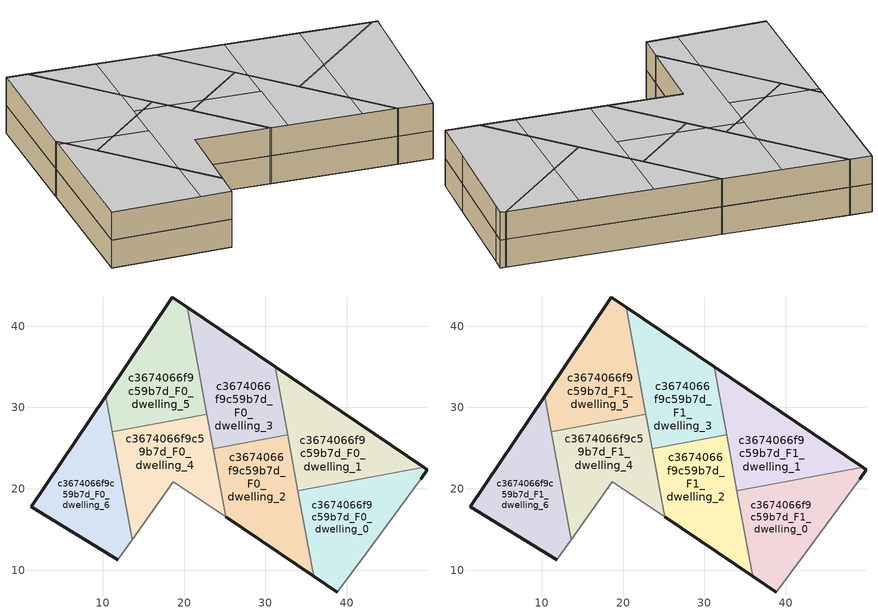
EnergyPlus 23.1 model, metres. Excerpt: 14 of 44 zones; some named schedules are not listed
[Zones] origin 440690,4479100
c3674066f9c59b7d_F0_dwelling_0
 floor ground (EU_floor_Construction): 42.39,12.1 49.08,21.19 49.91,22.33 49.48,22.63 34,19.78 35.93,9.28 38.85,7.32 z0
 wall outside (EU_wall_Construction): 49.48,22.63 49.91,22.33 49.08,21.19 / 38.85,7.32 35.93,9.28 z0:3
 wall adiabatic (EU_wall_Construction): 49.08,21.19 42.39,12.1 38.85,7.32 z0:3
 wall to c3674066f9c59b7d_F0_dwelling_1 (EU_wall_Construction): 34,19.78 49.48,22.63 z0:3
 wall to c3674066f9c59b7d_F0_dwelling_2 (EU_wall_Construction): 35.93,9.28 34,19.78 z0:3
c3674066f9c59b7d_F0_dwelling_1
 floor ground (EU_floor_Construction): 49.48,22.63 31.2,35.01 34,19.78 z0
 wall outside (EU_wall_Construction): 31.2,35.01 49.48,22.63 z0:3
 wall to c3674066f9c59b7d_F0_dwelling_3 (EU_wall_Construction): 32.74,26.64 31.2,35.01 z0:3
 wall to c3674066f9c59b7d_F0_dwelling_2 (EU_wall_Construction): 34,19.78 32.74,26.64 z0:3
c3674066f9c59b7d_F0_dwelling_2
 floor ground (EU_floor_Construction): 35.93,9.28 32.74,26.64 23.59,24.95 25.13,16.54 z0
 wall outside (EU_wall_Construction): 35.93,9.28 25.13,16.54 z0:3
 wall to c3674066f9c59b7d_F0_dwelling_3 (EU_wall_Construction): 23.59,24.95 32.74,26.64 z0:3
 wall to c3674066f9c59b7d_F0_dwelling_4 (EU_wall_Construction): 25.13,16.54 23.59,24.95 z0:3
c3674066f9c59b7d_F0_dwelling_3
 floor ground (EU_floor_Construction): 32.74,26.64 31.2,35.01 20.39,42.34 23.59,24.95 z0
 wall outside (EU_wall_Construction): 20.39,42.34 31.2,35.01 z0:3
 wall to c3674066f9c59b7d_F0_dwelling_5 (EU_wall_Construction): 22.81,29.17 20.39,42.34 z0:3
 wall to c3674066f9c59b7d_F0_dwelling_4 (EU_wall_Construction): 23.59,24.95 22.81,29.17 z0:3
c3674066f9c59b7d_F0_dwelling_4
 floor ground (EU_floor_Construction): 25.13,16.54 22.81,29.17 11.17,27.03 13.61,13.74 18.68,20.88 z0
 wall adiabatic (EU_wall_Construction): 25.13,16.54 18.68,20.88 13.61,13.74 z0:3
 wall to c3674066f9c59b7d_F0_dwelling_5 (EU_wall_Construction): 11.17,27.03 22.81,29.17 z0:3
 wall to c3674066f9c59b7d_F0_dwelling_6 (EU_wall_Construction): 13.61,13.74 11.17,27.03 z0:3
c3674066f9c59b7d_F0_dwelling_5
 floor ground (EU_floor_Construction): 22.81,29.17 20.39,42.34 18.55,43.59 10.37,31.4 11.17,27.03 z0
 wall outside (EU_wall_Construction): 10.37,31.4 18.55,43.59 20.39,42.34 z0:3
 wall to c3674066f9c59b7d_F0_dwelling_6 (EU_wall_Construction): 11.17,27.03 10.37,31.4 z0:3
c3674066f9c59b7d_F0_dwelling_6
 floor ground (EU_floor_Construction): 11.85,11.26 13.61,13.74 10.37,31.4 1.21,17.77 z0
 wall outside (EU_wall_Construction): 11.85,11.26 1.21,17.77 10.37,31.4 z0:3
 wall adiabatic (EU_wall_Construction): 13.61,13.74 11.85,11.26 z0:3
c3674066f9c59b7d_F1_dwelling_0
 floor to c3674066f9c59b7d_F0_dwelling_0 (EU_floor_Construction): 42.39,12.1 49.08,21.19 49.91,22.33 49.48,22.63 34,19.78 35.93,9.28 38.85,7.32 z3
 wall outside (EU_wall_Construction): 49.48,22.63 49.91,22.33 49.08,21.19 / 38.85,7.32 35.93,9.28 z3:6
 wall adiabatic (EU_wall_Construction): 49.08,21.19 42.39,12.1 38.85,7.32 z3:6
 wall to c3674066f9c59b7d_F1_dwelling_1 (EU_wall_Construction): 34,19.78 49.48,22.63 z3:6
 wall to c3674066f9c59b7d_F1_dwelling_2 (EU_wall_Construction): 35.93,9.28 34,19.78 z3:6
 ceiling to c3674066f9c59b7d_F2_dwelling_0 (EU_floor_Construction): 49.91,22.33 49.08,21.19 42.39,12.1 38.85,7.32 35.93,9.28 34.97,14.48 39.18,20.73 49.48,22.63 z6
 ceiling to c3674066f9c59b7d_F2_dwelling_1 (EU_floor_Construction): 39.18,20.73 34.97,14.48 34,19.78 z6
c3674066f9c59b7d_F1_dwelling_1
 floor to c3674066f9c59b7d_F0_dwelling_1 (EU_floor_Construction): 49.48,22.63 31.2,35.01 34,19.78 z3
 wall outside (EU_wall_Construction): 31.2,35.01 49.48,22.63 z3:6
 wall to c3674066f9c59b7d_F1_dwelling_3 (EU_wall_Construction): 32.74,26.64 31.2,35.01 z3:6
 wall to c3674066f9c59b7d_F1_dwelling_2 (EU_wall_Construction): 34,19.78 32.74,26.64 z3:6
 ceiling to c3674066f9c59b7d_F2_dwelling_1 (EU_floor_Construction): 43.27,26.83 39.18,20.73 34,19.78 33,25.2 36.97,31.1 z6
 ceiling to c3674066f9c59b7d_F2_dwelling_0 (EU_floor_Construction): 49.48,22.63 39.18,20.73 43.27,26.83 z6
 ceiling adiabatic (EU_roof_Construction): 36.97,31.1 33,25.2 31.2,35.01 z6
c3674066f9c59b7d_F1_dwelling_2
 floor to c3674066f9c59b7d_F0_dwelling_2 (EU_floor_Construction): 35.93,9.28 32.74,26.64 23.59,24.95 25.13,16.54 z3
 wall outside (EU_wall_Construction): 35.93,9.28 25.13,16.54 z3:6
 wall to c3674066f9c59b7d_F1_dwelling_3 (EU_wall_Construction): 23.59,24.95 32.74,26.64 z3:6
 wall to c3674066f9c59b7d_F1_dwelling_4 (EU_wall_Construction): 25.13,16.54 23.59,24.95 z3:6
 ceiling to c3674066f9c59b7d_F2_dwelling_2 (EU_floor_Construction): 30.91,22.07 26.55,15.59 25.13,16.54 23.59,24.95 25.97,25.39 z6
 ceiling to c3674066f9c59b7d_F2_dwelling_1 (EU_floor_Construction): 33,25.2 34.97,14.48 32.87,11.34 26.55,15.59 z6
 ceiling to c3674066f9c59b7d_F2_dwelling_0 (EU_floor_Construction): 34.97,14.48 35.93,9.28 32.87,11.34 z6
 ceiling adiabatic (EU_roof_Construction): 32.74,26.64 33,25.2 30.9,22.07 25.97,25.39 z6
c3674066f9c59b7d_F1_dwelling_3
 floor to c3674066f9c59b7d_F0_dwelling_3 (EU_floor_Construction): 32.74,26.64 31.2,35.01 20.39,42.34 23.59,24.95 z3
 wall outside (EU_wall_Construction): 20.39,42.34 31.2,35.01 z3:6
 wall to c3674066f9c59b7d_F1_dwelling_5 (EU_wall_Construction): 22.81,29.17 20.39,42.34 z3:6
 wall to c3674066f9c59b7d_F1_dwelling_4 (EU_wall_Construction): 23.59,24.95 22.81,29.17 z3:6
 ceiling to c3674066f9c59b7d_F2_dwelling_3 (EU_floor_Construction): 31.2,35.01 32.74,26.64 25.97,25.39 23.16,27.28 22.2,32.5 26.18,38.42 z6
 ceiling to c3674066f9c59b7d_F2_dwelling_5 (EU_floor_Construction): 26.18,38.42 22.2,32.5 20.39,42.34 z6
 ceiling to c3674066f9c59b7d_F2_dwelling_2 (EU_floor_Construction): 25.97,25.39 23.59,24.95 23.16,27.28 z6
c3674066f9c59b7d_F1_dwelling_4
 floor to c3674066f9c59b7d_F0_dwelling_4 (EU_floor_Construction): 25.13,16.54 22.81,29.17 11.17,27.03 13.61,13.74 18.68,20.88 z3
 wall adiabatic (EU_wall_Construction): 25.13,16.54 18.68,20.88 13.61,13.74 z3:6
 wall to c3674066f9c59b7d_F1_dwelling_5 (EU_wall_Construction): 11.17,27.03 22.81,29.17 z3:6
 wall to c3674066f9c59b7d_F1_dwelling_6 (EU_wall_Construction): 13.61,13.74 11.17,27.03 z3:6
 ceiling to c3674066f9c59b7d_F2_dwelling_4 (EU_floor_Construction): 17.58,25.62 12.75,18.43 11.17,27.03 14.55,27.65 z6
 ceiling to c3674066f9c59b7d_F2_dwelling_2 (EU_floor_Construction): 23.16,27.28 25.13,16.54 18.68,20.88 13.61,13.74 12.75,18.43 19.56,28.57 20.88,28.81 z6
 ceiling to c3674066f9c59b7d_F2_dwelling_5 (EU_floor_Construction): 19.56,28.57 17.58,25.62 14.55,27.65 z6
 ceiling to c3674066f9c59b7d_F2_dwelling_3 (EU_floor_Construction): 22.81,29.17 23.16,27.28 20.88,28.81 z6
c3674066f9c59b7d_F1_dwelling_5
 floor to c3674066f9c59b7d_F0_dwelling_5 (EU_floor_Construction): 22.81,29.17 20.39,42.34 18.55,43.59 10.37,31.4 11.17,27.03 z3
 wall outside (EU_wall_Construction): 10.37,31.4 18.55,43.59 20.39,42.34 z3:6
 wall to c3674066f9c59b7d_F1_dwelling_6 (EU_wall_Construction): 11.17,27.03 10.37,31.4 z3:6
 ceiling to c3674066f9c59b7d_F2_dwelling_5 (EU_floor_Construction): 20.39,42.34 22.2,32.5 19.56,28.57 14.55,27.65 10.57,30.33 10.37,31.4 18.55,43.59 z6
 ceiling to c3674066f9c59b7d_F2_dwelling_4 (EU_floor_Construction): 14.55,27.65 11.17,27.03 10.57,30.33 z6
 ceiling to c3674066f9c59b7d_F2_dwelling_2 (EU_floor_Construction): 20.88,28.81 19.56,28.57 20.08,29.34 z6
 ceiling to c3674066f9c59b7d_F2_dwelling_3 (EU_floor_Construction): 22.2,32.5 22.81,29.17 20.88,28.81 20.08,29.34 z6
c3674066f9c59b7d_F1_dwelling_6
 floor to c3674066f9c59b7d_F0_dwelling_6 (EU_floor_Construction): 11.85,11.26 13.61,13.74 10.37,31.4 1.21,17.77 z3
 wall outside (EU_wall_Construction): 11.85,11.26 1.21,17.77 10.37,31.4 z3:6
 wall adiabatic (EU_wall_Construction): 13.61,13.74 11.85,11.26 z3:6
 ceiling to c3674066f9c59b7d_F2_dwelling_4 (EU_floor_Construction): 10.57,30.33 12.75,18.43 9.07,12.96 1.21,17.77 9.93,30.75 z6
 ceiling to c3674066f9c59b7d_F2_dwelling_5 (EU_floor_Construction): 10.37,31.4 10.57,30.33 9.93,30.75 z6
 ceiling to c3674066f9c59b7d_F2_dwelling_2 (EU_floor_Construction): 12.75,18.43 13.61,13.74 11.85,11.26 9.07,12.96 z6
[Building]
EU S2 Campaign: North Axis=0; Terrain=City; Solar Distribution=FullExterior
[Site:Location]
Madrid: Latitude=40.5; Longitude=-3.5; Time Zone=1; Elevation=609
[SizingPeriod:WeatherFileDays]
AnnualSizingPeriod: Begin Month=1; Begin Day of Month=1; End Month=12; End Day of Month=31; Day of Week for Start Day=Monday; Use Weather File Daylight Saving Period=No; Use Weather File Rain and Snow Indicators=No
[MATERIAL]
EU_InternalMass_Material: Roughness=MediumRough; Thickness=0.1; Conductivity=1; Density=1800; Specific Heat=900; Thermal Absorptance=0.9; Solar Absorptance=0.7; Visible Absorptance=0.7
[MATERIAL:NOMASS] Roughness=MediumRough; Thermal Absorptance=0.9; Solar Absorptance=0.7; Visible Absorptance=0.7
Name | Thermal Resistance
EU_wall_NoMass | 1.60022
EU_roof_NoMass | 1.57597
EU_floor_NoMass | 0.470652
[CONSTRUCTION]
EU_wall_Construction: EU_wall_NoMass
EU_roof_Construction: EU_roof_NoMass
EU_floor_Construction: EU_floor_NoMass
EU_InternalMass_Construction: EU_InternalMass_Material
[ZONE] Type=1; Multiplier=1; Ceiling Height=autocalculate; Floor Area=autocalculate; Part of Total Floor Area=Yes
Name | Volume
c3674066f9c59b7d_F0_dwelling_0; c3674066f9c59b7d_F1_dwelling_0 | 365.674
c3674066f9c59b7d_F0_dwelling_1; c3674066f9c59b7d_F1_dwelling_1 | 365.646
c3674066f9c59b7d_F0_dwelling_2; c3674066f9c59b7d_F1_dwelling_2 | 365.638
c3674066f9c59b7d_F0_dwelling_3; c3674066f9c59b7d_F1_dwelling_3 | 365.64
c3674066f9c59b7d_F0_dwelling_4; c3674066f9c59b7d_F1_dwelling_4 | 365.632
c3674066f9c59b7d_F0_dwelling_5; c3674066f9c59b7d_F1_dwelling_5 | 365.651
c3674066f9c59b7d_F0_dwelling_6; c3674066f9c59b7d_F1_dwelling_6 | 365.665
[INTERNALMASS] Construction=EU_InternalMass_Construction
Name | Zone or ZoneList | Surface Area
c3674066f9c59b7d_F0_dwelling_0_EU_InternalMass | c3674066f9c59b7d_F0_dwelling_0 | 121.892
c3674066f9c59b7d_F0_dwelling_1_EU_InternalMass | c3674066f9c59b7d_F0_dwelling_1 | 121.886
c3674066f9c59b7d_F0_dwelling_2_EU_InternalMass | c3674066f9c59b7d_F0_dwelling_2 | 121.879
c3674066f9c59b7d_F0_dwelling_3_EU_InternalMass | c3674066f9c59b7d_F0_dwelling_3 | 121.878
c3674066f9c59b7d_F0_dwelling_4_EU_InternalMass | c3674066f9c59b7d_F0_dwelling_4 | 121.875
c3674066f9c59b7d_F0_dwelling_5_EU_InternalMass | c3674066f9c59b7d_F0_dwelling_5 | 121.883
c3674066f9c59b7d_F0_dwelling_6_EU_InternalMass | c3674066f9c59b7d_F0_dwelling_6 | 121.888
c3674066f9c59b7d_F1_dwelling_0_EU_InternalMass | c3674066f9c59b7d_F1_dwelling_0 | 121.892
c3674066f9c59b7d_F1_dwelling_1_EU_InternalMass | c3674066f9c59b7d_F1_dwelling_1 | 121.886
c3674066f9c59b7d_F1_dwelling_2_EU_InternalMass | c3674066f9c59b7d_F1_dwelling_2 | 121.879
c3674066f9c59b7d_F1_dwelling_3_EU_InternalMass | c3674066f9c59b7d_F1_dwelling_3 | 121.878
c3674066f9c59b7d_F1_dwelling_4_EU_InternalMass | c3674066f9c59b7d_F1_dwelling_4 | 121.875
c3674066f9c59b7d_F1_dwelling_5_EU_InternalMass | c3674066f9c59b7d_F1_dwelling_5 | 121.883
c3674066f9c59b7d_F1_dwelling_6_EU_InternalMass | c3674066f9c59b7d_F1_dwelling_6 | 121.888
[OTHEREQUIPMENT] Fuel Type=Electricity; Design Level Calculation Method=Watts/Area; Power per Zone Floor Area=1; Fraction Latent=0; Fraction Radiant=0; Fraction Lost=0; Carbon Dioxide Generation Rate=0; EndUse Subcategory=EU_Step8_InternalGains
Name | Zone or ZoneList or Space or SpaceList | Schedule
EU_Step8_InternalGain_c3674066f9c59b7d_F0_dwelling_0_f000 | c3674066f9c59b7d_F0_dwelling_0 | EU_Step8_GainSchedule_c3674066f9c59b7d_F0_dwelling_0_f000
EU_Step8_InternalGain_c3674066f9c59b7d_F0_dwelling_1_f000 | c3674066f9c59b7d_F0_dwelling_1 | EU_Step8_GainSchedule_c3674066f9c59b7d_F0_dwelling_1_f000
EU_Step8_InternalGain_c3674066f9c59b7d_F0_dwelling_2_f000 | c3674066f9c59b7d_F0_dwelling_2 | EU_Step8_GainSchedule_c3674066f9c59b7d_F0_dwelling_2_f000
EU_Step8_InternalGain_c3674066f9c59b7d_F0_dwelling_3_f000 | c3674066f9c59b7d_F0_dwelling_3 | EU_Step8_GainSchedule_c3674066f9c59b7d_F0_dwelling_3_f000
EU_Step8_InternalGain_c3674066f9c59b7d_F0_dwelling_4_f000 | c3674066f9c59b7d_F0_dwelling_4 | EU_Step8_GainSchedule_c3674066f9c59b7d_F0_dwelling_4_f000
EU_Step8_InternalGain_c3674066f9c59b7d_F0_dwelling_5_f000 | c3674066f9c59b7d_F0_dwelling_5 | EU_Step8_GainSchedule_c3674066f9c59b7d_F0_dwelling_5_f000
EU_Step8_InternalGain_c3674066f9c59b7d_F0_dwelling_6_f000 | c3674066f9c59b7d_F0_dwelling_6 | EU_Step8_GainSchedule_c3674066f9c59b7d_F0_dwelling_6_f000
EU_Step8_InternalGain_c3674066f9c59b7d_F1_dwelling_0_f000 | c3674066f9c59b7d_F1_dwelling_0 | EU_Step8_GainSchedule_c3674066f9c59b7d_F1_dwelling_0_f000
EU_Step8_InternalGain_c3674066f9c59b7d_F1_dwelling_1_f000 | c3674066f9c59b7d_F1_dwelling_1 | EU_Step8_GainSchedule_c3674066f9c59b7d_F1_dwelling_1_f000
EU_Step8_InternalGain_c3674066f9c59b7d_F1_dwelling_2_f000 | c3674066f9c59b7d_F1_dwelling_2 | EU_Step8_GainSchedule_c3674066f9c59b7d_F1_dwelling_2_f000
EU_Step8_InternalGain_c3674066f9c59b7d_F1_dwelling_3_f000 | c3674066f9c59b7d_F1_dwelling_3 | EU_Step8_GainSchedule_c3674066f9c59b7d_F1_dwelling_3_f000
EU_Step8_InternalGain_c3674066f9c59b7d_F1_dwelling_4_f000 | c3674066f9c59b7d_F1_dwelling_4 | EU_Step8_GainSchedule_c3674066f9c59b7d_F1_dwelling_4_f000
EU_Step8_InternalGain_c3674066f9c59b7d_F1_dwelling_5_f000 | c3674066f9c59b7d_F1_dwelling_5 | EU_Step8_GainSchedule_c3674066f9c59b7d_F1_dwelling_5_f000
EU_Step8_InternalGain_c3674066f9c59b7d_F1_dwelling_6_f000 | c3674066f9c59b7d_F1_dwelling_6 | EU_Step8_GainSchedule_c3674066f9c59b7d_F1_dwelling_6_f000
[ZONEVENTILATION:DESIGNFLOWRATE] Schedule=EU_AlwaysOn; Design Flow Rate Calculation Method=AirChanges/Hour; Air Changes per Hour=0.480704; Ventilation Type=Natural; Fan Pressure Rise=0; Fan Total Efficiency=1; Constant Term Coefficient=1; Temperature Term Coefficient=0; Velocity Term Coefficient=0; Velocity Squared Term Coefficient=0; Minimum Indoor Temperature=-100; Maximum Indoor Temperature=100; Delta Temperature=-100; Minimum Outdoor Temperature=-100; Maximum Outdoor Temperature=100; Maximum Wind Speed=40
Name | Zone or ZoneList or Space or SpaceList
EU_ConstantAir_c3674066f9c59b7d_F0_dwelling_0 | c3674066f9c59b7d_F0_dwelling_0
EU_ConstantAir_c3674066f9c59b7d_F0_dwelling_1 | c3674066f9c59b7d_F0_dwelling_1
EU_ConstantAir_c3674066f9c59b7d_F0_dwelling_2 | c3674066f9c59b7d_F0_dwelling_2
EU_ConstantAir_c3674066f9c59b7d_F0_dwelling_3 | c3674066f9c59b7d_F0_dwelling_3
EU_ConstantAir_c3674066f9c59b7d_F0_dwelling_4 | c3674066f9c59b7d_F0_dwelling_4
EU_ConstantAir_c3674066f9c59b7d_F0_dwelling_5 | c3674066f9c59b7d_F0_dwelling_5
EU_ConstantAir_c3674066f9c59b7d_F0_dwelling_6 | c3674066f9c59b7d_F0_dwelling_6
EU_ConstantAir_c3674066f9c59b7d_F1_dwelling_0 | c3674066f9c59b7d_F1_dwelling_0
EU_ConstantAir_c3674066f9c59b7d_F1_dwelling_1 | c3674066f9c59b7d_F1_dwelling_1
EU_ConstantAir_c3674066f9c59b7d_F1_dwelling_2 | c3674066f9c59b7d_F1_dwelling_2
EU_ConstantAir_c3674066f9c59b7d_F1_dwelling_3 | c3674066f9c59b7d_F1_dwelling_3
EU_ConstantAir_c3674066f9c59b7d_F1_dwelling_4 | c3674066f9c59b7d_F1_dwelling_4
EU_ConstantAir_c3674066f9c59b7d_F1_dwelling_5 | c3674066f9c59b7d_F1_dwelling_5
EU_ConstantAir_c3674066f9c59b7d_F1_dwelling_6 | c3674066f9c59b7d_F1_dwelling_6
[HVACTEMPLATE:THERMOSTAT] Constant Heating Setpoint=20; Constant Cooling Setpoint=50
EU_HeatOnly_c3674066f9c59b7d_F0_dwelling_0; EU_HeatOnly_c3674066f9c59b7d_F0_dwelling_1; EU_HeatOnly_c3674066f9c59b7d_F0_dwelling_2; EU_HeatOnly_c3674066f9c59b7d_F0_dwelling_3; EU_HeatOnly_c3674066f9c59b7d_F0_dwelling_4; EU_HeatOnly_c3674066f9c59b7d_F0_dwelling_5; EU_HeatOnly_c3674066f9c59b7d_F0_dwelling_6; EU_HeatOnly_c3674066f9c59b7d_F1_dwelling_0; EU_HeatOnly_c3674066f9c59b7d_F1_dwelling_1; EU_HeatOnly_c3674066f9c59b7d_F1_dwelling_2; EU_HeatOnly_c3674066f9c59b7d_F1_dwelling_3; EU_HeatOnly_c3674066f9c59b7d_F1_dwelling_4; EU_HeatOnly_c3674066f9c59b7d_F1_dwelling_5; EU_HeatOnly_c3674066f9c59b7d_F1_dwelling_6; EU_HeatOnly_c3674066f9c59b7d_F2_dwelling_0; EU_HeatOnly_c3674066f9c59b7d_F2_dwelling_1; EU_HeatOnly_c3674066f9c59b7d_F2_dwelling_2; EU_HeatOnly_c3674066f9c59b7d_F2_dwelling_3; EU_HeatOnly_c3674066f9c59b7d_F2_dwelling_4; EU_HeatOnly_c3674066f9c59b7d_F2_dwelling_5; EU_HeatOnly_c3674066f9c59b7d_F3_dwelling_0; EU_HeatOnly_c3674066f9c59b7d_F3_dwelling_1; EU_HeatOnly_c3674066f9c59b7d_F3_dwelling_2; EU_HeatOnly_c3674066f9c59b7d_F3_dwelling_3; EU_HeatOnly_c3674066f9c59b7d_F3_dwelling_4; EU_HeatOnly_c3674066f9c59b7d_F3_dwelling_5; EU_HeatOnly_c3674066f9c59b7d_F4_dwelling_0; EU_HeatOnly_c3674066f9c59b7d_F4_dwelling_1; EU_HeatOnly_c3674066f9c59b7d_F4_dwelling_2; EU_HeatOnly_c3674066f9c59b7d_F4_dwelling_3; EU_HeatOnly_c3674066f9c59b7d_F4_dwelling_4; EU_HeatOnly_c3674066f9c59b7d_F4_dwelling_5; EU_HeatOnly_c3674066f9c59b7d_F5_dwelling_0; EU_HeatOnly_c3674066f9c59b7d_F5_dwelling_1; EU_HeatOnly_c3674066f9c59b7d_F5_dwelling_2; EU_HeatOnly_c3674066f9c59b7d_F5_dwelling_3; EU_HeatOnly_c3674066f9c59b7d_F5_dwelling_4; EU_HeatOnly_c3674066f9c59b7d_F5_dwelling_5; EU_HeatOnly_c3674066f9c59b7d_F6_dwelling_0; EU_HeatOnly_c3674066f9c59b7d_F6_dwelling_1; EU_HeatOnly_c3674066f9c59b7d_F6_dwelling_2; EU_HeatOnly_c3674066f9c59b7d_F6_dwelling_3; EU_HeatOnly_c3674066f9c59b7d_F6_dwelling_4; EU_HeatOnly_c3674066f9c59b7d_F6_dwelling_5
[HVACTEMPLATE:ZONE:IDEALLOADSAIRSYSTEM] System Availability Schedule=EU_AlwaysOn; Maximum Heating Supply Air Temperature=50; Minimum Cooling Supply Air Temperature=13; Maximum Heating Supply Air Humidity Ratio=0.0156; Minimum Cooling Supply Air Humidity Ratio=0.0077; Heating Limit=NoLimit; Cooling Limit=NoLimit; Heating Availability Schedule=EU_AlwaysOn; Cooling Availability Schedule=EU_CoolingOff; Dehumidification Control Type=ConstantSensibleHeatRatio; Cooling Sensible Heat Ratio=0.7; Dehumidification Setpoint=60; Humidification Control Type=None; Humidification Setpoint=30; Outdoor Air Method=None; Outdoor Air Flow Rate per Person=0.00944; Outdoor Air Flow Rate per Zone Floor Area=0; Outdoor Air Flow Rate per Zone=0; Demand Controlled Ventilation Type=None; Outdoor Air Economizer Type=NoEconomizer; Heat Recovery Type=None; Sensible Heat Recovery Effectiveness=0.7; Latent Heat Recovery Effectiveness=0.65
Name | Template Thermostat
c3674066f9c59b7d_F0_dwelling_0 | EU_HeatOnly_c3674066f9c59b7d_F0_dwelling_0
c3674066f9c59b7d_F0_dwelling_1 | EU_HeatOnly_c3674066f9c59b7d_F0_dwelling_1
c3674066f9c59b7d_F0_dwelling_2 | EU_HeatOnly_c3674066f9c59b7d_F0_dwelling_2
c3674066f9c59b7d_F0_dwelling_3 | EU_HeatOnly_c3674066f9c59b7d_F0_dwelling_3
c3674066f9c59b7d_F0_dwelling_4 | EU_HeatOnly_c3674066f9c59b7d_F0_dwelling_4
c3674066f9c59b7d_F0_dwelling_5 | EU_HeatOnly_c3674066f9c59b7d_F0_dwelling_5
c3674066f9c59b7d_F0_dwelling_6 | EU_HeatOnly_c3674066f9c59b7d_F0_dwelling_6
c3674066f9c59b7d_F1_dwelling_0 | EU_HeatOnly_c3674066f9c59b7d_F1_dwelling_0
c3674066f9c59b7d_F1_dwelling_1 | EU_HeatOnly_c3674066f9c59b7d_F1_dwelling_1
